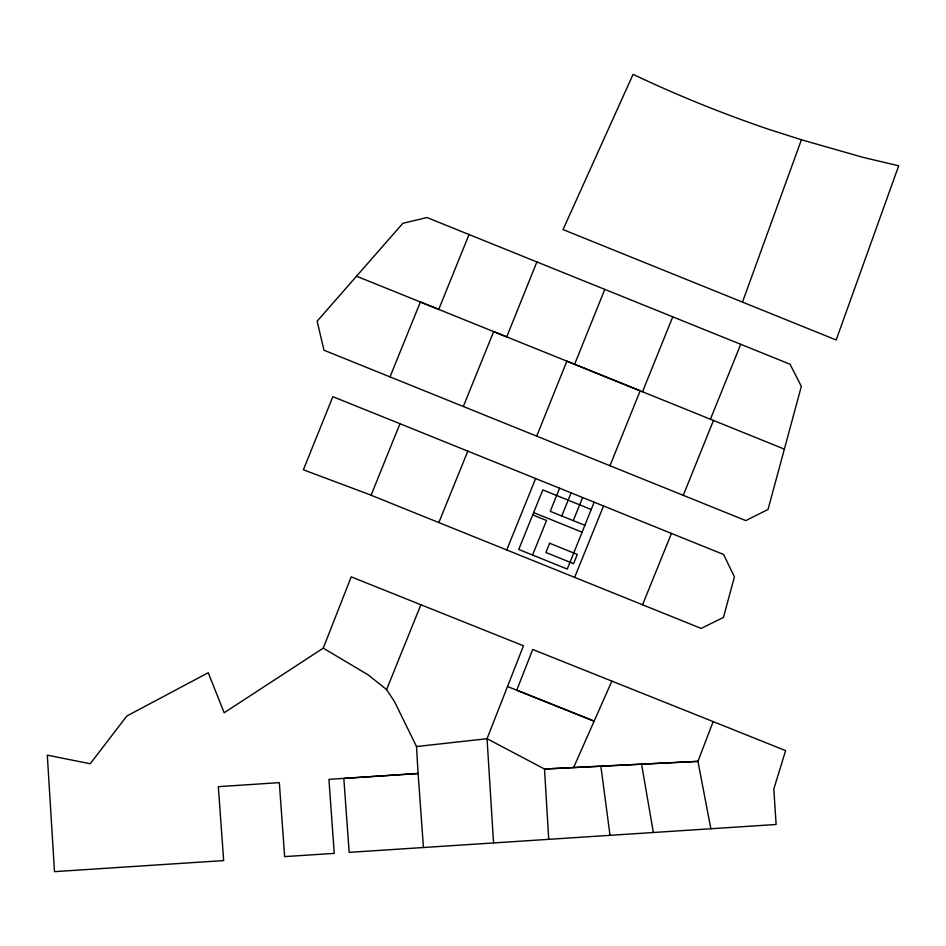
<?xml version="1.0" encoding="UTF-8"?>
<svg xmlns="http://www.w3.org/2000/svg" width="946" height="946" viewBox="0 0 946 946"><rect width="100%" height="100%" fill="white"/><g stroke="black" fill="none" stroke-linecap="round" stroke-linejoin="round"><path stroke-width="1.42" d="M784.376 449.114L768.022 509.456L745.803 520.596L323.958 350.209L317.147 321.179L402.842 223.303L427.001 217.545L790.04 364.222L801.333 386.335L784.376 449.114L566.867 361.183L536.701 436.141M742.48 302.093L801.428 139.748L862.918 157.343L898.7 165.798L836.169 339.969L563.036 229.571L633.075 74.344A1270.443 1270.443 0 0 0 768.27 129.164L801.428 139.748M611.849 681.144L594.159 721.148L516.764 690.19L532.716 649.476L713.154 721.597L697.935 761.364L710.86 828.767M323.26 648.14L351.203 576.859L523.481 645.799L487.036 738.696L493.552 842.933L349.157 852.37L343.836 778.416L418.097 773.497L416.512 746.548L394.695 701.967L386.583 689.587L368.148 674.876L323.26 648.14L224.155 712.752L208.25 672.736L126.882 715.98L90.201 763.753L47.3 755.156L54.501 871.656L223.658 860.576L218.337 786.67L279.318 782.638L284.64 856.603L334.245 853.375L328.924 779.362L418.097 773.497L423.465 847.557M536.89 261.924L506.725 336.882L420.391 301.987L390.012 376.898M609.957 465.716L640.182 390.816L574.624 364.269L604.79 289.37M371.08 495.243L399.957 423.713L723.584 554.486L734.427 576.859L723.442 617.466L701.116 628.404L368.893 494.344L303.382 469.795L332.862 396.681L399.957 423.713M386.583 689.587L420.887 604.742M506.725 549.969L535.602 478.593M532.563 555.03L546.54 520.477L532.716 514.884M559.559 488.29L550.241 511.325L584.805 525.302M561.758 515.984L571.088 492.949M573.276 520.643L582.606 497.608M594.123 502.267L567.269 569.078L518.739 549.437L542.815 489.91L591.356 509.551M642.523 391.762L672.736 316.898M574.624 577.403L603.501 506.027M710.422 419.196L740.742 344.285M683.272 495.337L713.45 420.485M642.571 604.742L671.447 533.414M469.05 234.537L438.731 309.401L356.512 276.197M463.327 406.473L493.658 331.608L574.624 364.269M438.826 522.582L467.809 451.159M573.583 767.573L594.159 721.148L507.517 686.512M416.512 746.548L487.036 738.696L544.506 769.015L697.935 761.364L544.506 769.015L548.727 839.35M493.552 842.933L776.122 824.486L773.793 789.047L785.618 750.627L713.154 721.597M533.65 512.578L582.18 532.208M641.577 764.202L653.355 832.492M600.864 766.236L610.016 835.33M549.65 543.252L545.925 552.476L573.572 563.662L577.297 554.439L549.65 543.252"/></g></svg>
